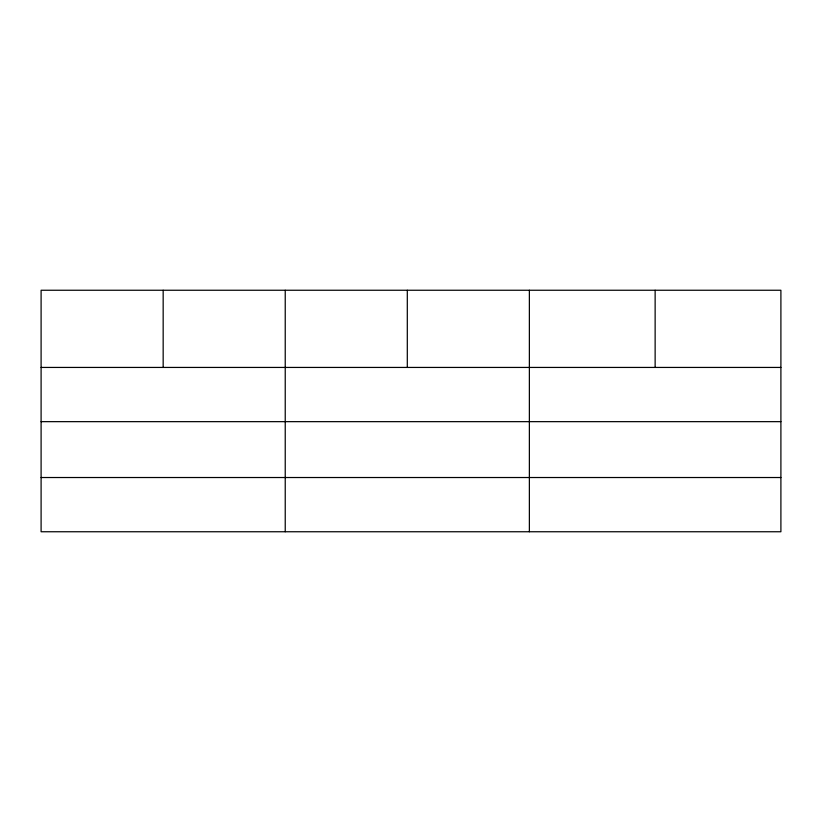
<?xml version="1.0" encoding="UTF-8"?>
<svg xmlns="http://www.w3.org/2000/svg" width="822" height="822" viewBox="0 0 822 822"><rect width="100%" height="100%" fill="white"/><g stroke="black" fill="none" stroke-linecap="round" stroke-linejoin="round"><path stroke-width="1.23" d="M780.9 421.655L780.9 290.248L41.1 290.248L41.1 531.752L780.9 531.752L780.9 421.655L41.1 421.655M41.1 367.434L780.9 367.434M41.1 477.52L780.9 477.52M655.134 290.248L655.134 367.434M529.368 290.248L529.368 531.752M407.301 290.248L407.301 367.434M285.234 290.248L285.234 531.752M163.167 290.248L163.167 367.434"/></g></svg>
